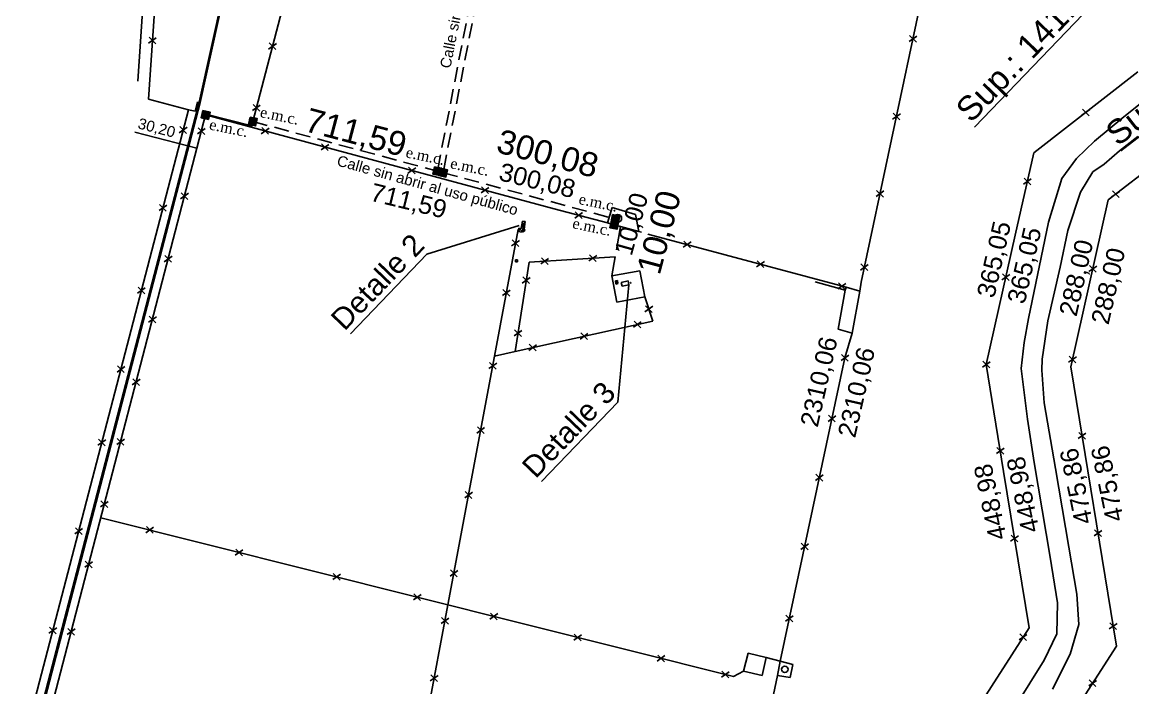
# Model space of a CAD drawing. Header units: feet. Extents: x 1554 to 7460, y 4629 to 11811.
# Drawn here: x 2850.9 to 3037.7, y 5801.4 to 5913.3 of the extents above; entities that cross this region are included whole.
import ezdxf

# ---------------------------------------------------------------- set-up
doc = ezdxf.new("R2010")
doc.units = ezdxf.units.FT
doc.header["$MEASUREMENT"] = 0
doc.linetypes.add('DASHED2', pattern=[0.375, 0.25, -0.125])
doc.layers.get('0').update_dxf_attribs({"linetype": 'CONTINUOUS'})
for name, color, linetype in [('Alambrado', 1, 'CONTINUOUS'), ('Canal', 2, 'CONTINUOUS'), ('Edificaciòn', 1, 'CONTINUOUS'), ('MEDICION', 2, 'CONTINUOUS'), ('Riel', 2, 'CONTINUOUS'), ('Subdivision', 5, 'CONTINUOUS'), ('Tanques', 140, 'CONTINUOUS')]:
    doc.layers.add(name, color=color, linetype=linetype)
doc.styles.add('ARIAL', font='arial.ttf')
doc.styles.add('Time New Roman', font='times.ttf')

msp = doc.modelspace()

# ---------------------------------------------------------------- hatches: boundary and pattern name
h = msp.add_hatch()
h.set_pattern_fill('ANSI31', color=1, scale=0.025, angle=78.23157, style=0)
h.set_pattern_definition([(123.231567, (2396.93345, 5955.00548), (-0.066394212, -0.043499417), [])])
h.paths.add_polyline_path([(2881.284, 5898.482), (2881.027, 5897.248), (2882.232, 5896.997), (2882.489, 5898.232)])
h = msp.add_hatch()
h.set_pattern_fill('ANSI31', color=1, scale=0.025, angle=78.23157, style=0)
h.set_pattern_definition([(123.231567, (2404.87012, 5953.90027), (-0.066394212, -0.043499417), [])])
h.paths.add_polyline_path([(2889.221, 5897.377), (2888.964, 5896.143), (2890.168, 5895.892), (2890.425, 5897.126)])
h = msp.add_hatch()
h.set_pattern_fill('ANSI31', color=1, scale=0.025, angle=78.23157, style=0)
h.set_pattern_definition([(123.231567, (2435.89726, 5945.55136), (-0.066394212, -0.043499417), [])])
h.paths.add_polyline_path([(2920.248, 5889.028), (2919.991, 5887.794), (2921.195, 5887.543), (2921.452, 5888.777)])
h = msp.add_hatch()
h.set_pattern_fill('ANSI31', color=1, scale=0.025, angle=78.23157, style=0)
h.set_pattern_definition([(123.231567, (2436.86291, 5945.291515), (-0.066394212, -0.043499417), [])])
h.paths.add_polyline_path([(2921.214, 5888.768), (2920.956, 5887.534), (2922.161, 5887.283), (2922.418, 5888.518)])
h = msp.add_hatch()
h.set_pattern_fill('ANSI31', color=1, scale=0.025, angle=78.23157, style=0)
h.set_pattern_definition([(123.231567, (2465.647614, 5936.51289), (-0.066394212, -0.043499417), [])])
h.paths.add_polyline_path([(2949.998, 5879.99), (2949.741, 5878.756), (2950.946, 5878.505), (2951.203, 5879.739)])
h = msp.add_hatch()
h.set_pattern_fill('ANSI31', color=1, scale=0.025, angle=78.23157, style=0)
h.set_pattern_definition([(123.231567, (2465.84039, 5937.494136), (-0.066394212, -0.043499417), [])])
h.paths.add_polyline_path([(2950.191, 5880.971), (2949.934, 5879.737), (2951.139, 5879.486), (2951.396, 5880.72)])

# ---------------------------------------------------------------- linework, layer by layer
at = {"color": 1}
for p, q in [((2873.458, 5910.731, 0.119), (2872.148, 5909.812, 0.119)), ((2873.371, 5909.709, 0.119), (2872.235, 5910.835, 0.119)), ((2893.648, 5909.747, -0.089), (2892.338, 5908.828, -0.089)), ((2893.561, 5908.724, -0.089), (2892.425, 5909.851, -0.089)), ((3001.366, 5911, -0.193), (3000.057, 5910.081, -0.193)), ((3001.279, 5909.977, -0.193), (3000.143, 5911.104, -0.193)), ((2890.949, 5899.395, -0.113), (2889.639, 5898.476, -0.113)), ((2890.862, 5898.372, -0.113), (2889.726, 5899.499, -0.113)), ((3030.442, 5898.635, -0.358), (3029.132, 5897.716, -0.358)), ((3030.355, 5897.612, -0.358), (3029.219, 5898.739, -0.358)), ((2998.589, 5897.953, -0.193), (2997.279, 5897.034, -0.193)), ((2998.502, 5896.93, -0.193), (2997.366, 5898.057, -0.193)), ((2878.641, 5895.667, 0.093), (2877.331, 5894.748, 0.093)), ((2878.554, 5894.644, 0.093), (2877.418, 5895.771, 0.093)), ((2881.698, 5895.453, -0.117), (2880.389, 5894.534, -0.117)), ((2881.611, 5894.43, -0.117), (2880.475, 5895.557, -0.117)), ((2892.42, 5895.5, -0.118), (2891.11, 5894.581, -0.118)), ((2892.333, 5894.477, -0.118), (2891.197, 5895.604, -0.118)), ((2902.476, 5892.788, -0.118), (2901.166, 5891.869, -0.118)), ((2902.389, 5891.765, -0.118), (2901.253, 5892.892, -0.118)), ((2917.096, 5888.845, -0.118), (2915.786, 5887.926, -0.118)), ((2917.009, 5887.822, -0.118), (2915.873, 5888.949, -0.118)), ((3020.605, 5886.995, -0.345), (3019.296, 5886.076, -0.345)), ((3020.518, 5885.972, -0.345), (3019.382, 5887.099, -0.345)), ((2929.387, 5885.529, -0.118), (2928.077, 5884.611, -0.118)), ((2929.3, 5884.507, -0.118), (2928.164, 5885.633, -0.118)), ((2878.863, 5884.552, -0.113), (2877.554, 5883.634, -0.113)), ((2878.776, 5883.53, -0.113), (2877.64, 5884.656, -0.113)), ((2995.82, 5884.951, -0.193), (2994.511, 5884.032, -0.193)), ((2995.734, 5883.928, -0.193), (2994.598, 5885.055, -0.193)), ((3035.466, 5884.873, -0.354), (3034.156, 5883.954, -0.354)), ((3035.379, 5883.85, -0.354), (3034.243, 5884.977, -0.354)), ((2875.231, 5882.569, 0.09), (2873.921, 5881.65, 0.09)), ((2875.144, 5881.546, 0.09), (2874.008, 5882.672, 0.09)), ((2945.054, 5880.296, -0.067), (2943.918, 5881.423, -0.067)), ((2945.141, 5881.319, -0.067), (2943.831, 5880.4, -0.067)), ((2934.53, 5876.615, 0.18), (2933.22, 5875.696, 0.18)), ((2934.443, 5875.592, 0.18), (2933.307, 5876.719, 0.18)), ((2963.384, 5876.394, 0.023), (2962.074, 5875.475, 0.023)), ((2963.297, 5875.372, 0.023), (2962.161, 5876.498, 0.023)), ((2876.11, 5873.966, -0.109), (2874.8, 5873.047, -0.109)), ((2876.023, 5872.943, -0.109), (2874.887, 5874.07, -0.109)), ((2947.52, 5874.113, 0.15), (2946.21, 5873.194, 0.15)), ((2947.433, 5873.091, 0.15), (2946.297, 5874.217, 0.15)), ((2939.439, 5873.605, 0.15), (2938.129, 5872.686, 0.15)), ((2939.352, 5872.582, 0.15), (2938.216, 5873.709, 0.15)), ((2975.722, 5873.08, 0.023), (2974.412, 5872.161, 0.023)), ((2975.635, 5872.057, 0.023), (2974.499, 5873.184, 0.023)), ((2993.184, 5872.568, -0.193), (2991.874, 5871.649, -0.193)), ((2993.097, 5871.545, -0.193), (2991.961, 5872.672, -0.193)), ((3031.61, 5872.291, -0.33), (3030.301, 5871.372, -0.33)), ((3031.523, 5871.268, -0.33), (3030.388, 5872.395, -0.33)), ((2936.317, 5870.375, 0.15), (2935.007, 5869.456, 0.15)), ((2936.23, 5869.352, 0.15), (2935.094, 5870.479, 0.15)), ((3016.984, 5870.89, -0.32), (3015.675, 5869.971, -0.32)), ((3016.897, 5869.867, -0.32), (3015.761, 5870.994, -0.32)), ((2871.608, 5868.653, 0.087), (2870.299, 5867.734, 0.087)), ((2871.521, 5867.63, 0.087), (2870.386, 5868.757, 0.087)), ((2932.894, 5867.235, 0.156), (2931.758, 5868.362, 0.156)), ((2989.401, 5869.406, 0.023), (2988.091, 5868.487, 0.023)), ((2989.314, 5868.383, 0.023), (2988.178, 5869.509, 0.023)), ((2932.981, 5868.258, 0.156), (2931.671, 5867.339, 0.156)), ((2956.946, 5865.545, 0.133), (2955.636, 5864.626, 0.133)), ((2956.859, 5864.523, 0.133), (2955.723, 5865.649, 0.133)), ((2873.465, 5863.795, -0.105), (2872.155, 5862.876, -0.105)), ((2873.378, 5862.772, -0.105), (2872.242, 5863.899, -0.105)), ((2955.02, 5862.938, 0.129), (2953.71, 5862.019, 0.129)), ((2954.933, 5861.915, 0.129), (2953.797, 5863.041, 0.129)), ((2934.94, 5861.49, 0.15), (2933.63, 5860.571, 0.15)), ((2934.853, 5860.467, 0.15), (2933.717, 5861.594, 0.15)), ((2946.051, 5860.96, 0.138), (2944.741, 5860.041, 0.138)), ((2945.964, 5859.937, 0.138), (2944.828, 5861.064, 0.138)), ((2937.405, 5859.054, 0.147), (2936.095, 5858.135, 0.147)), ((2937.318, 5858.031, 0.147), (2936.182, 5859.158, 0.147)), ((2989.921, 5857.347, -0.193), (2988.611, 5856.428, -0.193)), ((2989.834, 5856.324, -0.193), (2988.698, 5857.45, -0.193)), ((3028.11, 5856.028, -0.3), (3026.974, 5857.155, -0.3)), ((2868.16, 5855.408, 0.085), (2866.85, 5854.489, 0.085)), ((2868.073, 5854.385, 0.085), (2866.937, 5855.512, 0.085)), ((2930.7, 5855.97, 0.121), (2929.39, 5855.051, 0.121)), ((2930.613, 5854.947, 0.121), (2929.477, 5856.074, 0.121)), ((3013.698, 5856.215, -0.298), (3012.388, 5855.296, -0.298)), ((3013.611, 5855.192, -0.298), (3012.475, 5856.318, -0.298)), ((3028.197, 5857.051, -0.3), (3026.887, 5856.132, -0.3)), ((2870.638, 5852.237, -0.101), (2869.502, 5853.364, -0.101)), ((2870.724, 5853.26, -0.101), (2869.415, 5852.341, -0.101)), ((2987.739, 5847.101, -0.193), (2986.429, 5846.182, -0.193)), ((2987.652, 5846.078, -0.193), (2986.516, 5847.205, -0.193)), ((2928.671, 5845.14, 0.095), (2927.361, 5844.221, 0.095)), ((2928.584, 5844.117, 0.095), (2927.448, 5845.244, 0.095)), ((3029.806, 5844.215, -0.293), (3028.496, 5843.296, -0.293)), ((3029.719, 5843.192, -0.293), (3028.583, 5844.319, -0.293)), ((2864.95, 5843.078, 0.082), (2863.64, 5842.159, 0.082)), ((2864.863, 5842.055, 0.082), (2863.727, 5843.181, 0.082)), ((2868.105, 5843.188, -0.097), (2866.795, 5842.269, -0.097)), ((2868.018, 5842.165, -0.097), (2866.882, 5843.292, -0.097)), ((3016.053, 5841.681, -0.279), (3014.743, 5840.762, -0.279)), ((3015.966, 5840.658, -0.279), (3014.83, 5841.785, -0.279)), ((2985.624, 5837.172, -0.193), (2984.314, 5836.253, -0.193)), ((2985.537, 5836.149, -0.193), (2984.401, 5837.275, -0.193)), ((2865.292, 5831.683, -0.093), (2864.156, 5832.81, -0.093)), ((2926.632, 5834.257, 0.068), (2925.322, 5833.338, 0.068)), ((2926.545, 5833.234, 0.068), (2925.409, 5834.361, 0.068)), ((2865.378, 5832.706, -0.093), (2864.069, 5831.787, -0.093)), ((2861.065, 5828.156, 0.079), (2859.756, 5827.237, 0.079)), ((2860.979, 5827.134, 0.079), (2859.843, 5828.26, 0.079)), ((2873.005, 5828.371, 0.023), (2871.696, 5827.452, 0.023)), ((2872.919, 5827.348, 0.023), (2871.783, 5828.475, 0.023)), ((3032.482, 5827.829, -0.288), (3031.172, 5826.91, -0.288)), ((3032.395, 5826.806, -0.288), (3031.259, 5827.933, -0.288)), ((2983.152, 5825.566, -0.193), (2981.842, 5824.647, -0.193)), ((2983.065, 5824.543, -0.193), (2981.929, 5825.67, -0.193)), ((3018.443, 5826.935, -0.292), (3017.133, 5826.016, -0.292)), ((3018.356, 5825.912, -0.292), (3017.22, 5827.039, -0.292)), ((2888.037, 5824.595, 0.023), (2886.728, 5823.676, 0.023)), ((2887.95, 5823.572, 0.023), (2886.814, 5824.699, 0.023)), ((2862.744, 5822.577, -0.089), (2861.434, 5821.658, -0.089)), ((2862.657, 5821.554, -0.089), (2861.521, 5822.681, -0.089)), ((2904.443, 5820.474, 0.023), (2903.133, 5819.555, 0.023)), ((2904.356, 5819.452, 0.023), (2903.22, 5820.578, 0.023)), ((2924.162, 5821.073, 0.036), (2922.852, 5820.154, 0.036)), ((2924.075, 5820.05, 0.036), (2922.939, 5821.177, 0.036)), ((2917.995, 5817.07, 0.023), (2916.685, 5816.151, 0.023)), ((2917.908, 5816.047, 0.023), (2916.772, 5817.174, 0.023)), ((2922.662, 5813.076, 0.022), (2921.352, 5812.157, 0.022)), ((2922.575, 5812.053, 0.022), (2921.439, 5813.18, 0.022)), ((2930.872, 5813.836, 0.023), (2929.562, 5812.917, 0.023)), ((2930.785, 5812.813, 0.023), (2929.649, 5813.939, 0.023)), ((2980.574, 5813.464, -0.193), (2979.264, 5812.545, -0.193)), ((2980.487, 5812.441, -0.193), (2979.351, 5813.567, -0.193)), ((3034.952, 5811.153, -0.282), (3033.816, 5812.279, -0.282)), ((2856.714, 5811.442, 0.076), (2855.404, 5810.523, 0.076)), ((2856.627, 5810.419, 0.076), (2855.491, 5811.546, 0.076)), ((2859.799, 5811.252, -0.085), (2858.489, 5810.333, -0.085)), ((2859.712, 5810.229, -0.085), (2858.576, 5811.356, -0.085)), ((2944.891, 5809.269, 0.023), (2943.755, 5810.396, 0.023)), ((3019.795, 5809.317, -0.314), (3018.659, 5810.443, -0.314)), ((3035.039, 5812.175, -0.282), (3033.729, 5811.257, -0.282)), ((2944.978, 5810.292, 0.023), (2943.668, 5809.373, 0.023)), ((3019.882, 5810.339, -0.314), (3018.572, 5809.421, -0.314)), ((2959.006, 5806.768, 0.023), (2957.697, 5805.849, 0.023)), ((2958.919, 5805.746, 0.023), (2957.783, 5806.872, 0.023)), ((2920.848, 5803.423, 0.02), (2919.538, 5802.505, 0.02)), ((2920.761, 5802.401, 0.02), (2919.625, 5803.527, 0.02)), ((2969.81, 5804.054, 0.023), (2968.501, 5803.136, 0.023)), ((2969.724, 5803.032, 0.023), (2968.588, 5804.158, 0.023)), ((3031.571, 5802.586, -0.287), (3030.261, 5801.667, -0.287)), ((3031.484, 5801.563, -0.287), (3030.348, 5802.69, -0.287))]:
    msp.add_line(p, q, dxfattribs=at)
at = {"color": 2}
for points, elevation in [([(2881.284, 5898.482), (2882.489, 5898.232), (2882.232, 5896.997), (2881.027, 5897.248)], -0.118), ([(2889.221, 5897.377), (2890.425, 5897.126), (2890.168, 5895.892), (2888.964, 5896.143)], -0.118), ([(2920.248, 5889.028), (2921.452, 5888.777), (2921.195, 5887.543), (2919.991, 5887.794)], -0.245), ([(2921.214, 5888.768), (2922.418, 5888.518), (2922.161, 5887.283), (2920.956, 5887.534)], -0.363), ([(2949.998, 5879.99), (2951.203, 5879.739), (2950.946, 5878.505), (2949.741, 5878.756)], -0.367), ([(2950.191, 5880.971), (2951.396, 5880.72), (2951.139, 5879.486), (2949.934, 5879.737)], -0.367)]:
    msp.add_lwpolyline(points, close=True, dxfattribs=dict(at, elevation=elevation))
at = {"layer": 'Alambrado', "color": 2}
for p, q in [((2874.272, 5959.878, 0.143), (2870.333, 5903.395, 0.133)), ((2876.208, 5959.4, 0.147), (2872.119, 5900.406, 0.114)), ((2872.119, 5900.406, 0.114), (2878.871, 5898.605, 0.094)), ((2878.871, 5898.605, 0.094), (2755.057, 5423.023, -0.002))]:
    msp.add_line(p, q, dxfattribs=at)
at = {"layer": 'Alambrado'}
for p, q in [((2878.871, 5898.605, 0.094), (2879.993, 5898.37, 0.102)), ((2879.993, 5898.37, 0.102), (2880.404, 5899.963, 0.117)), ((2889.5, 5895.889), (2881.794, 5897.877)), ((2889.694, 5896.635, -0.118), (2889.5, 5895.889, -0.118)), ((2889.5, 5895.889, -0.118), (2889.456, 5895.664, -0.118)), ((2950.124, 5882.15, 0.135), (2949.342, 5879.562, 0.124)), ((2954.024, 5880.97, 0.127), (2950.124, 5882.15, 0.135)), ((2954.603, 5878.108, 0.169), (2954.024, 5880.97, 0.127)), ((2930.354, 5857.159, 0.125), (2934.298, 5878.438, 0.186)), ((2950.472, 5879.247, -0.367), (2951.523, 5878.955, 0.127)), ((2951.523, 5878.955, 0.127), (2950.831, 5875.05, 0.164)), ((2951.523, 5878.955, 0.127), (2954.603, 5878.108, 0.169)), ((2955.04, 5877.989, 0.169), (2954.603, 5878.108, 0.169)), ((2989.452, 5868.756, 0.023), (2956.136, 5877.706, 0.023)), ((2950.619, 5873.89, 0.15), (2936.137, 5872.979, 0.15)), ((2950.073, 5870.644, 0.131), (2950.619, 5873.89, 0.15)), ((2936.137, 5872.979, 0.15), (2933.807, 5857.946, 0.15)), ((2954.788, 5871.538, 0.119), (2950.073, 5870.644, 0.131)), ((2950.883, 5866.232, 0.141), (2950.073, 5870.644, 0.131)), ((2955.596, 5867.116, 0.14), (2954.788, 5871.538, 0.119)), ((2984.272, 5869.645, 0.079), (2989.334, 5868.248, 0.079)), ((2989.334, 5868.248, 0.023), (2989.452, 5868.756, 0.023)), ((2991.791, 5868.105, 0.023), (2989.452, 5868.756, 0.023)), ((2991.992, 5869.585, 0.023), (2991.791, 5868.105, 0.023)), ((2955.596, 5867.116, 0.14), (2950.883, 5866.232, 0.141)), ((2956.986, 5863.056, 0.126), (2955.596, 5867.116, 0.14)), ((2988.115, 5861.719, 0.023), (2989.334, 5868.248, 0.023)), ((2933.807, 5857.946, 0.15), (2956.986, 5863.056, 0.126)), ((2990.466, 5861.047, 0.023), (2988.115, 5861.719, 0.023)), ((2922.513, 5815.311, 0.023), (2930.354, 5857.159, 0.125)), ((2933.807, 5857.946, 0.15), (2930.354, 5857.159, 0.125)), ((2970.547, 5803.246, 0.023), (2864.133, 5829.976, 0.023)), ((2909.505, 5746.084, 0.009), (2922.513, 5815.311, 0.023)), ((2972.967, 5807.209, 0.023), (2972.214, 5804.181, 0.023)), ((2976.041, 5806.428, 0.023), (2972.967, 5807.209, 0.023)), ((2975.358, 5803.405, 0.023), (2976.041, 5806.428, 0.023)), ((2978.394, 5805.846, 0.023), (2976.041, 5806.428, 0.023)), ((2980.511, 5805.291, 0.023), (2978.394, 5805.846, 0.023)), ((2980.067, 5803.09, 0.023), (2980.511, 5805.291, 0.023)), ((2972.214, 5804.181, 0.023), (2970.547, 5803.246, 0.023)), ((2972.214, 5804.181, 0.023), (2975.358, 5803.405, 0.023)), ((2977.92, 5803.43, 0.023), (2980.067, 5803.09, 0.023))]:
    msp.add_line(p, q, dxfattribs=at)
at = {"layer": 'Alambrado', "color": 1}
msp.add_line((2881.758, 5897.74, -0.118), (2881.794, 5897.877), dxfattribs=at)
at = {"layer": 'Canal'}
for p, q in [((3036.17, 5897.413, -0.124), (3041.697, 5901.845, -0.124)), ((3031.241, 5893.31, -0.124), (3036.17, 5897.413, -0.124)), ((3028.211, 5890.429, -0.117), (3031.241, 5893.31, -0.124)), ((3038.546, 5894.121, -0.141), (3035.433, 5891.681, -0.14)), ((3035.433, 5891.681, -0.14), (3032.858, 5889.472, -0.142)), ((3025.725, 5887.039, -0.122), (3028.211, 5890.429, -0.117)), ((3032.858, 5889.472, -0.142), (3030.978, 5888.151, -0.164)), ((3023.475, 5879.675, -0.098), (3025.725, 5887.039, -0.122)), ((3030.978, 5888.151, -0.164), (3028.858, 5884.744, -0.144)), ((3028.858, 5884.744, -0.144), (3026.743, 5878.308, -0.152)), ((3020.125, 5863.496, -0.066), (3023.475, 5879.675, -0.098)), ((3026.743, 5878.308, -0.152), (3025.468, 5872.155, -0.103)), ((3025.468, 5872.155, -0.103), (3023.377, 5863.089, -0.104)), ((3019.425, 5859.443, -0.1), (3020.125, 5863.496, -0.066)), ((3023.377, 5863.089, -0.104), (3022.425, 5856.661, -0.109)), ((3018.921, 5855.057, -0.084), (3019.425, 5859.443, -0.1)), ((3022.425, 5856.661, -0.109), (3022.401, 5854.794, -0.091)), ((3019.079, 5853.719, -0.084), (3018.921, 5855.057, -0.084)), ((3019.983, 5846.552, -0.063), (3019.079, 5853.719, -0.084)), ((3022.401, 5854.794, -0.091), (3022.77, 5849.291, -0.091)), ((3022.77, 5849.291, -0.091), (3024.666, 5838.236, -0.071)), ((3021.092, 5839.275, -0.053), (3019.983, 5846.552, -0.063)), ((3023.764, 5823.326, -0.072), (3021.092, 5839.275, -0.053)), ((3024.666, 5838.236, -0.071), (3026.933, 5825.021, -0.092)), ((3026.933, 5825.021, -0.092), (3028.287, 5817.127, -0.102)), ((3024.992, 5815.678, -0.086), (3023.764, 5823.326, -0.072)), ((3028.287, 5817.127, -0.102), (3028.618, 5812.008, -0.113)), ((3024.9, 5810.412, -0.087), (3024.992, 5815.678, -0.086)), ((3022.787, 5806.013, -0.093), (3024.9, 5810.412, -0.087)), ((3028.618, 5812.008, -0.113), (3027.119, 5806.995, -0.105)), ((3027.119, 5806.995, -0.105), (3024.169, 5801.152, -0.103)), ((3017.951, 5798.241, -0.088), (3022.787, 5806.013, -0.093))]:
    msp.add_line(p, q, dxfattribs=at)
at = {"layer": 'Edificaciòn'}
for p, q in [((2934.841, 5878.627, -9.983), (2935.029, 5879.863, -9.983)), ((2935.514, 5879.789, -9.983), (2934.996, 5878.118, -9.983)), ((2935.029, 5879.863, -9.983), (2935.514, 5879.789, -9.983)), ((2935.029, 5879.863, -9.983), (2935.253, 5878.079, -9.983)), ((2935.514, 5879.789, -9.983), (2935.315, 5878.486, -9.983)), ((2934.32, 5878.13, -9.983), (2934.406, 5878.694, -9.983)), ((2934.841, 5878.627, -9.983), (2934.32, 5878.13, -9.983)), ((2934.982, 5878.029, -9.983), (2934.32, 5878.13, -9.983)), ((2934.406, 5878.694, -9.983), (2934.841, 5878.627, -9.983)), ((2934.996, 5878.118, -9.983), (2934.406, 5878.694, -9.983)), ((2934.996, 5878.118, -9.983), (2934.982, 5878.029, -9.983)), ((2935.253, 5878.079, -9.983), (2934.996, 5878.118, -9.983)), ((2935.276, 5878.229, -9.983), (2935.253, 5878.079, -9.983)), ((2935.399, 5878.21, -9.983), (2935.276, 5878.229, -9.983)), ((2935.315, 5878.486, -9.983), (2935.439, 5878.467, -9.983)), ((2935.439, 5878.467, -9.983), (2935.399, 5878.21, -9.983)), ((2934.2, 5873.369, -9.983), (2933.865, 5873.366, -9.983)), ((2933.865, 5873.366, -9.983), (2933.868, 5873.036, -9.983)), ((2933.868, 5873.036, -9.983), (2934.203, 5873.039, -9.983)), ((2934.203, 5873.039, -9.983), (2934.2, 5873.369, -9.983)), ((2950.673, 5869.845, 0.152), (2951.005, 5869.911, 0.149)), ((2950.76, 5869.287, 0.153), (2950.673, 5869.845, 0.152)), ((2951.092, 5869.353, 0.151), (2950.673, 5869.845, 0.152)), ((2951.005, 5869.911, 0.149), (2950.76, 5869.287, 0.153)), ((2951.092, 5869.353, 0.151), (2950.76, 5869.287, 0.153)), ((2951.005, 5869.911, 0.149), (2951.092, 5869.353, 0.151)), ((2952.8, 5869.804, -9.983), (2951.643, 5869.574, -9.983)), ((2951.643, 5869.574, -9.983), (2951.777, 5868.907, -9.983)), ((2951.777, 5868.907, -9.983), (2952.934, 5869.137, -9.983)), ((2952.934, 5869.137, -9.983), (2952.8, 5869.804, -9.983))]:
    msp.add_line(p, q, dxfattribs=at)
msp.add_circle((2953.25, 5869.496, -9.983), 0.05, dxfattribs=at)
at = {"layer": 'Riel', "color": 3}
for p, q in [((2880.658, 5899.889, 0.157), (2901.475, 5994.173, 0.266)), ((2901.647, 5994.14, 0.266), (2880.823, 5899.834, 0.155)), ((2756.445, 5422.641, 0.087), (2880.658, 5899.889, 0.157)), ((2880.823, 5899.834, 0.155), (2756.613, 5422.595, 0.086))]:
    msp.add_line(p, q, dxfattribs=at)
at = {"layer": 'Subdivision', "color": 2, "linetype": 'DASHED2', "ltscale": 10}
for p, q in [((2941.274, 5994.107, 0.028), (2920.722, 5888.286, -0.249)), ((2889.694, 5896.635, -0.118), (2920.722, 5888.286, -0.245))]:
    msp.add_line(p, q, dxfattribs=at)
at = {"layer": 'Subdivision', "linetype": 'DASHED2', "ltscale": 10}
for p, q in [((2942.274, 5994.107), (2921.687, 5888.026, -0.363)), ((2921.687, 5888.026, -0.249), (2950.665, 5880.229, -0.367))]:
    msp.add_line(p, q, dxfattribs=at)
at = {"layer": 'Subdivision', "color": 2}
for p, q in [((2903.034, 5947.797), (2889.694, 5896.635, -0.118)), ((2918.944, 5874.295, -199.84), (2934.5, 5879.129, -199.84)), ((2906.11, 5860.918, -99.83), (2918.944, 5874.295, -199.84)), ((2951.088, 5849.442, -199.84), (2952.934, 5869.137, -9.983)), ((2938.254, 5836.065, -99.83), (2951.088, 5849.442, -199.84))]:
    msp.add_line(p, q, dxfattribs=at)
at = {"layer": 'Subdivision', "color": 3}
for p, q in [((3003.876, 5925.402, -0.193), (2991.992, 5869.585, -0.193)), ((3062.997, 5906.312, -0.367), (3033.555, 5883.438, -0.353)), ((3038.533, 5904.978, -0.364), (3021.041, 5891.373, -0.353)), ((3021.041, 5891.373, -0.353), (3017.919, 5877.526, -0.33)), ((3033.555, 5883.438, -0.353), (3027.26, 5855.334, -0.298)), ((3017.919, 5877.526, -0.33), (3013.043, 5855.755, -0.298)), ((2991.992, 5869.585, -0.193), (2991.791, 5868.105, -0.193)), ((2991.791, 5868.105, -0.193), (2990.466, 5861.047, -0.193)), ((2990.466, 5861.047, -0.193), (2989.266, 5856.887, -0.193)), ((2989.266, 5856.887, -0.193), (2978.394, 5805.846, -0.193)), ((3013.043, 5855.755, -0.298), (3015.958, 5837.768, -0.275)), ((3027.26, 5855.334, -0.298), (3034.93, 5808.37, -0.281)), ((3015.958, 5837.768, -0.275), (3020.226, 5811.436, -0.314)), ((3020.226, 5811.436, -0.314), (3007.979, 5792.364, -0.317)), ((3034.93, 5808.37, -0.281), (3006.192, 5763.666, -0.323)), ((2978.394, 5805.846, -0.193), (2977.92, 5803.43, -0.193)), ((2977.92, 5803.43, -0.193), (2962.608, 5731.858, -0.193))]:
    msp.add_line(p, q, dxfattribs=at)
at = {"layer": 'Subdivision'}
for p, q in [((2881.758, 5897.74, -0.118), (2800.716, 5586.147)), ((2881.758, 5897.74, -0.118), (2928.732, 5885.07, -0.118)), ((2940.389, 5881.955, -0.045), (2928.732, 5885.07, -0.118)), ((2940.389, 5881.955, -0.045), (2949.342, 5879.562, -0.093)), ((2949.342, 5879.562, -0.093), (2950.472, 5879.247, -0.367)), ((2950.472, 5879.247, -0.367), (2950.665, 5880.229, -0.367))]:
    msp.add_line(p, q, dxfattribs=at)
at = {"layer": 'Subdivision', "color": 1}
msp.add_line((2869.851, 5894.828, -75.055), (2880.301, 5892.138, -0.116), dxfattribs=at)
at = {"layer": 'Tanques'}
for centre, radius in [((2951.065, 5880.349, 0.228), 0.65), ((2979.157, 5804.464, 0.153), 0.537)]:
    msp.add_circle(centre, radius, dxfattribs=at)

# ---------------------------------------------------------------- texts
at = {"color": 3, "style": 'ARIAL'}
for s, rotation, p in [('%%USup.: 141Ha 04A 48Ca', 46.18664, (3010.471, 5896.239, -0.342)), ('%%USup.: 75Ha 40A 90Ca', 37.7928, (3035.154, 5892.339, -99.83))]:
    msp.add_text(s, height=4.05143, rotation=rotation, dxfattribs=at).set_placement(p)
at = {"color": 1, "style": 'Time New Roman'}
for p in [(2890.782, 5897.407, -99.703), (2882.24, 5895.327, -199.533), (2915.302, 5890.634, -0.245), (2922.775, 5888.798, -99.949), (2944.38, 5882.781, -99.952), (2943.321, 5878.711, -99.952)]:
    msp.add_text('e.m.c.', height=1.8, rotation=348.23157, dxfattribs=at).set_placement(p)
at = {"color": 1, "attachment_point": 5, "style": 'ARIAL'}
for s, insert, char_height, rotation in [('Calle sin abrir al uso público', (2925.351, 5921.009, -99.83), 1.8, 78.77176), ('Calle sin abrir al uso público', (2919.003, 5885.652, -299.555), 1.8, 344.42423), ('Detalle 2', (2910.682, 5869.645, -99.83), 3.6, 46.18664), ('Detalle 3', (2942.826, 5844.792, -99.83), 3.6, 46.18664)]:
    msp.add_mtext(s, dxfattribs=dict(at, insert=insert, char_height=char_height, rotation=rotation))
at = {"color": 1, "insert": (2870.675, 5897.277, -83.465), "char_height": 1.8231, "width": 3.38878, "attachment_point": 1, "rotation": 345.34535, "style": 'ARIAL'}
msp.add_mtext('30,20', dxfattribs=at)
at = {"layer": 'MEDICION', "color": 3, "char_height": 4.0514, "width": 7.97874, "attachment_point": 1, "style": 'ARIAL'}
for s, insert, rotation in [('711,59', (2899.192, 5898.994, -0.118), 345.23426), ('300,08', (2931.452, 5895.438, -0.118), 345.23426), ('10,00', (2954.189, 5871.695, -0.118), 75.00404)]:
    msp.add_mtext(s, dxfattribs=dict(at, insert=insert, rotation=rotation))
at = {"layer": 'MEDICION', "color": 2, "char_height": 3.0386, "width": 7.97874, "attachment_point": 1, "style": 'ARIAL'}
for s, insert, rotation in [('300,08', (2931.601, 5889.747, -99.83), 346.25833), ('711,59', (2909.968, 5886.321, -99.83), 346.25833), ('10,00', (2950.456, 5874.689, 0.023), 74.45468), ('365,05', (3011.401, 5867.449, -0.087), 77.27159), ('365,05', (3016.518, 5866.442, -0.087), 77.27159), ('288,00', (3025.239, 5864.35, -0.087), 77.27159), ('288,00', (3030.622, 5862.969, -0.087), 77.27159), ('2310,06', (2981.708, 5845.718, -99.83), 77.27159), ('2310,06', (2988.012, 5843.934, -99.83), 77.27159), ('475,86', (3027.976, 5828.584, -0.087), 101.70095), ('475,86', (3033.215, 5829.003, -0.087), 101.70095), ('448,98', (3013.524, 5825.928, -0.087), 101.70095), ('448,98', (3019.025, 5827.164, -0.087), 101.70095)]:
    msp.add_mtext(s, dxfattribs=dict(at, insert=insert, rotation=rotation))

doc.saveas('drawing.dxf')
